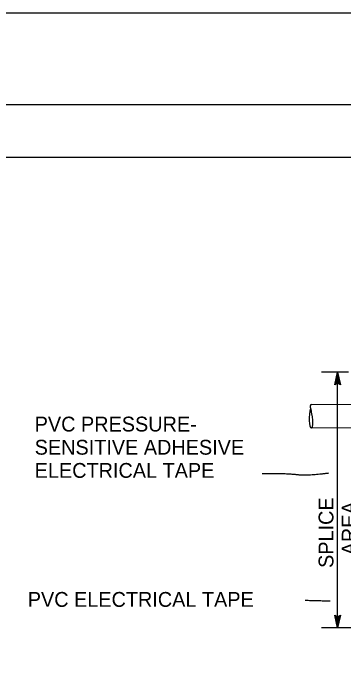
# Model space of a CAD drawing. Extents: x -893 to 867, y -474 to 712.
# Drawn here: x -598.1 to -442.1, y 399.2 to 712 of the extents above; entities that cross this region are included whole.
import ezdxf

# ---------------------------------------------------------------- set-up
doc = ezdxf.new("R2010")
doc.units = 0
for name, color, linetype in [('56 Stage 3 Anno', 7, 'Continuous'), ('57 Undefined', 7, 'Continuous'), ('60 Nongeo Data', 7, 'Continuous'), ('border_PLOTTING-ELEMENTS', 7, 'Continuous'), ('border_rw_22x34_Cut_Lines', 7, 'Continuous'), ('border_SHEET', 7, 'Continuous')]:
    doc.layers.add(name, color=color, linetype=linetype)

msp = doc.modelspace()

# ---------------------------------------------------------------- linework, layer by layer
at = {"layer": '56 Stage 3 Anno'}
for p, q in [((-452.63, 542.72), (-439.79, 542.72)), ((-446.35, 536.6), (-445.01, 542.6)), ((-445.99, 536.81), (-445.01, 541.22)), ((-445.01, 422.05), (-445.01, 542.72)), ((-445.01, 542.6), (-445.01, 542.6)), ((-445.01, 542.6), (-443.68, 536.6)), ((-445, 541.21), (-444.04, 536.83)), ((-445.63, 537.05), (-445.01, 539.83)), ((-445.29, 537.22), (-445.01, 538.45)), ((-445.01, 539.83), (-444.38, 537.01)), ((-445.01, 538.45), (-444.74, 537.24)), ((-445.01, 537.4), (-446.35, 536.6)), ((-446.35, 536.6), (-446.35, 536.6)), ((-443.68, 536.6), (-445.01, 537.4)), ((-443.68, 536.6), (-443.68, 536.6)), ((-445.01, 421.86), (-446.34, 427.86)), ((-446.34, 427.86), (-446.34, 427.86)), ((-446.34, 427.86), (-445.01, 427.06)), ((-445.01, 423.26), (-445.98, 427.63)), ((-445.01, 424.63), (-445.63, 427.45)), ((-445.01, 426.01), (-445.27, 427.22)), ((-445.01, 427.06), (-443.67, 427.86)), ((-443.67, 427.86), (-445.01, 421.86)), ((-444.02, 427.65), (-445.01, 423.24)), ((-444.38, 427.41), (-445.01, 424.63)), ((-444.73, 427.24), (-445.01, 426.01)), ((-443.67, 427.86), (-443.67, 427.86)), ((-452.63, 422.05), (-385.55, 422.05)), ((-445.01, 421.86), (-445.01, 421.86))]:
    msp.add_line(p, q, dxfattribs=at)
for points in [[(-480.66, 494.76), (-468.88, 494.84), (-459.8, 493.63), (-449.21, 494.95)], [(-460.3, 434.88), (-452.1, 434.65), (-449.76, 434.65), (-448.58, 434.65)]]:
    msp.add_open_spline(points, degree=2, dxfattribs=at)
at = {"layer": '60 Nongeo Data'}
for p, q in [((-457.28, 527.22), (-370.83, 528.01)), ((-457.43, 524.5), (-457.43, 524.49)), ((-457.46, 516.21), (-370.83, 516.99))]:
    msp.add_line(p, q, dxfattribs=at)
for centre, major_axis, ratio, start_param, end_param in [((-455.96, 524.57), (1.68, -2.55), 0.426388, 2.861768, 4.467143), ((-457.28, 521.31), (0.26, 5.1), 0.21527, 0.683734, 3.147626), ((-458.72, 523.82), (1.5, -7.56), 0.182019, 6.229119, 7.910776)]:
    msp.add_ellipse(centre, major_axis=major_axis, ratio=ratio, start_param=start_param, end_param=end_param, dxfattribs=at)
at = {"layer": 'border_PLOTTING-ELEMENTS'}
for points in [[(-893.46, -474.05), (866.55, -474.05), (866.55, 711.96), (-893.46, 711.96)], [(-863.46, 668.96), (836.55, 668.96), (836.55, -431.05), (-863.46, -431.05)]]:
    msp.add_lwpolyline(points, close=True, dxfattribs=at)
at = {"layer": 'border_rw_22x34_Cut_Lines'}
msp.add_lwpolyline([(-863.46, 668.96), (836.55, 668.96), (836.55, -431.05), (-863.46, -431.05)], close=True, dxfattribs=at)
at = {"layer": 'border_SHEET'}
msp.add_line((-813.46, 643.96), (811.55, 643.96), dxfattribs=at)

# ---------------------------------------------------------------- texts
at = {"layer": '57 Undefined'}
for s, p in [('PVC PRESSURE-', (-587.94, 514.53)), ('SENSITIVE ADHESIVE', (-587.94, 503.59)), ('ELECTRICAL TAPE', (-587.94, 492.66)), ('PVC ELECTRICAL TAPE', (-591.21, 431.77))]:
    msp.add_text(s, height=7, dxfattribs=at).set_placement(p)
for s, p in [('SPLICE', (-446.98, 450.13)), ('AREA', (-436.04, 456.07))]:
    msp.add_text(s, height=7, rotation=90, dxfattribs=at).set_placement(p)

doc.saveas('drawing.dxf')
